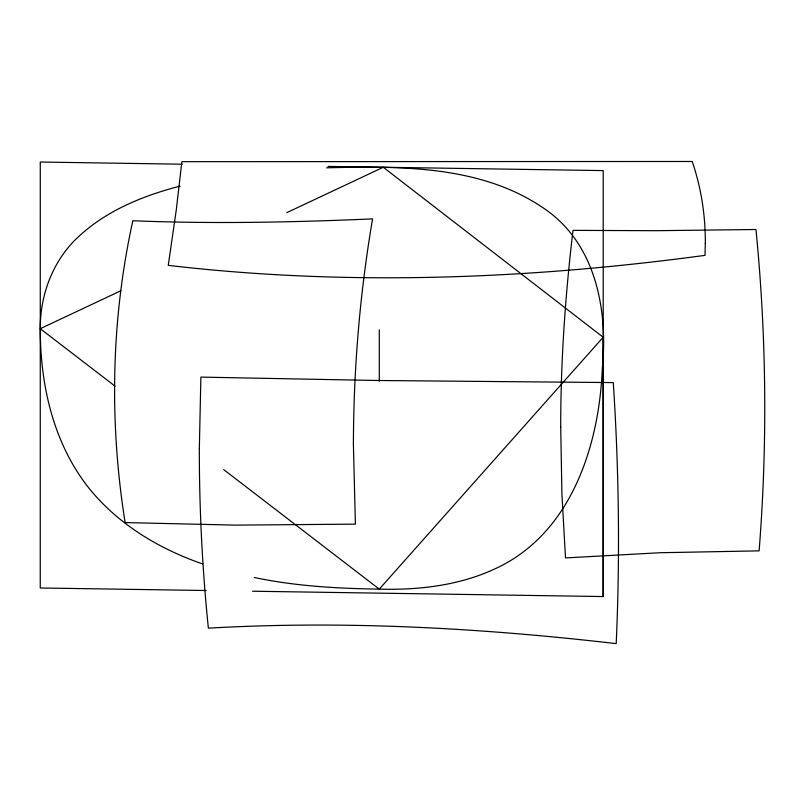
<?xml version="1.0" encoding="UTF-8"?>
<svg xmlns="http://www.w3.org/2000/svg" width="805" height="805" viewBox="0 0 805 805"><rect width="100%" height="100%" fill="white"/><g stroke="black" fill="none" stroke-linecap="round" stroke-linejoin="round"><path stroke-width="1.21" d="M252.609 591.222L603.187 596.555L603.217 170.6L328.027 166.414M326.699 167.802C401.625 166.031 484.862 165.116 548.225 211.433C596.757 247.236 607.886 312.099 602.311 368.63C599.162 445.306 571.6 532.236 497.359 567.726C460.752 585.376 419.516 590.236 379.286 589.129C337.416 588.495 295.314 586.151 254.249 577.487M286.731 212.691L383.271 167.259L603.187 337.255L379.286 589.129L223.73 469.637M120.911 290.736L40.27 328.692C40.23 384.468 53.1 442.136 87.926 486.864C116.614 523.149 157.287 547.903 200.495 563.208L202.84 563.913M180.119 186.106C141.237 196.148 102.356 212.228 73.758 241.319C51.47 264.624 40.109 296.653 40.25 328.692L115.035 386.138M182.272 164.2L40.28 162.036L40.25 587.982L206.12 590.508M603.187 337.255L603.187 596.555M379.286 329.829L379.286 381.188M199.328 448.667C199.278 508.599 202.276 568.541 208.364 628.162C344.399 620.333 480.957 627.991 616.197 643.618C620.102 556.647 618.965 469.456 613.269 382.586L377.364 380.493L200.888 377.102L199.328 448.667M353.405 444.551L355.397 524.136L235.493 525.122L125.137 522.576C109.158 422.655 111.05 319.655 132.835 220.741C212.721 224.011 292.738 222.331 372.584 218.89C359.835 293.382 353.576 368.972 353.405 444.551M560.713 426.922L561.92 494.179L565.502 557.925L660.251 552.723L759.115 550.862C767.578 443.937 766.501 336.249 755.965 229.506L656.367 230.693L572.999 230.371C565.271 295.596 560.693 361.224 560.713 426.922M705.311 243.502L704.999 255.366C527.356 279.335 346.573 286.278 168.265 265.358L176.215 210.367L181.88 161.674L692.209 161.483C701.225 187.827 705.512 215.68 705.311 243.502"/></g></svg>
